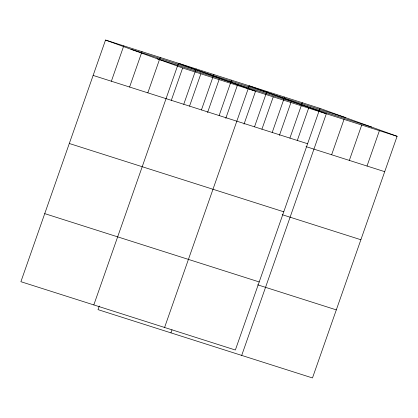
<?xml version="1.0" encoding="UTF-8"?>
<svg xmlns="http://www.w3.org/2000/svg" width="418" height="418" viewBox="0 0 418 418"><rect width="100%" height="100%" fill="white"/><g stroke="black" fill="none" stroke-linecap="round" stroke-linejoin="round"><path stroke-width="0.63" d="M319.984 108.367L105.524 40.05L20.9 281.701L235.36 350.012L319.984 108.367L397.1 136.299L312.476 377.95L98.016 309.633L99.296 305.986M111.366 81.228L123.754 45.86M129.596 87.038L141.984 51.665M147.826 92.843L160.209 57.47M93.815 304.926L178.439 63.28L255.56 91.213L244.023 124.146M171.323 100.31L182.64 67.988L397.1 136.299M183.748 104.286L196.131 68.913M189.553 106.115L200.87 73.793M201.439 109.924L213.828 74.55M207.568 112.531L219.1 79.603M219.131 115.556L231.52 80.183M225.798 118.341L237.33 85.408M164.587 327.472L249.212 85.821L326.327 113.759L241.703 355.404M170.936 332.864L171.997 329.823M254.515 126.826L266.903 91.458M261.929 129.172L273.252 96.851M272.212 132.464L284.595 97.091M279.412 135.416L290.944 102.483M289.904 138.102L302.287 102.729M297.318 140.443L308.636 108.121M331.636 154.764L344.019 119.391M349.328 160.402L361.716 125.029M367.02 166.035L379.408 130.667M130.975 49.272L345.43 117.583M157.194 58.771L371.649 127.082M93.136 75.423L307.596 143.735M306.013 146.603L384.712 171.673M69.299 143.494L283.759 211.806M282.171 214.674L360.875 239.744M44.736 213.629L259.197 281.941M257.613 284.81L336.312 309.879M105.524 40.05L182.64 67.988"/></g></svg>
